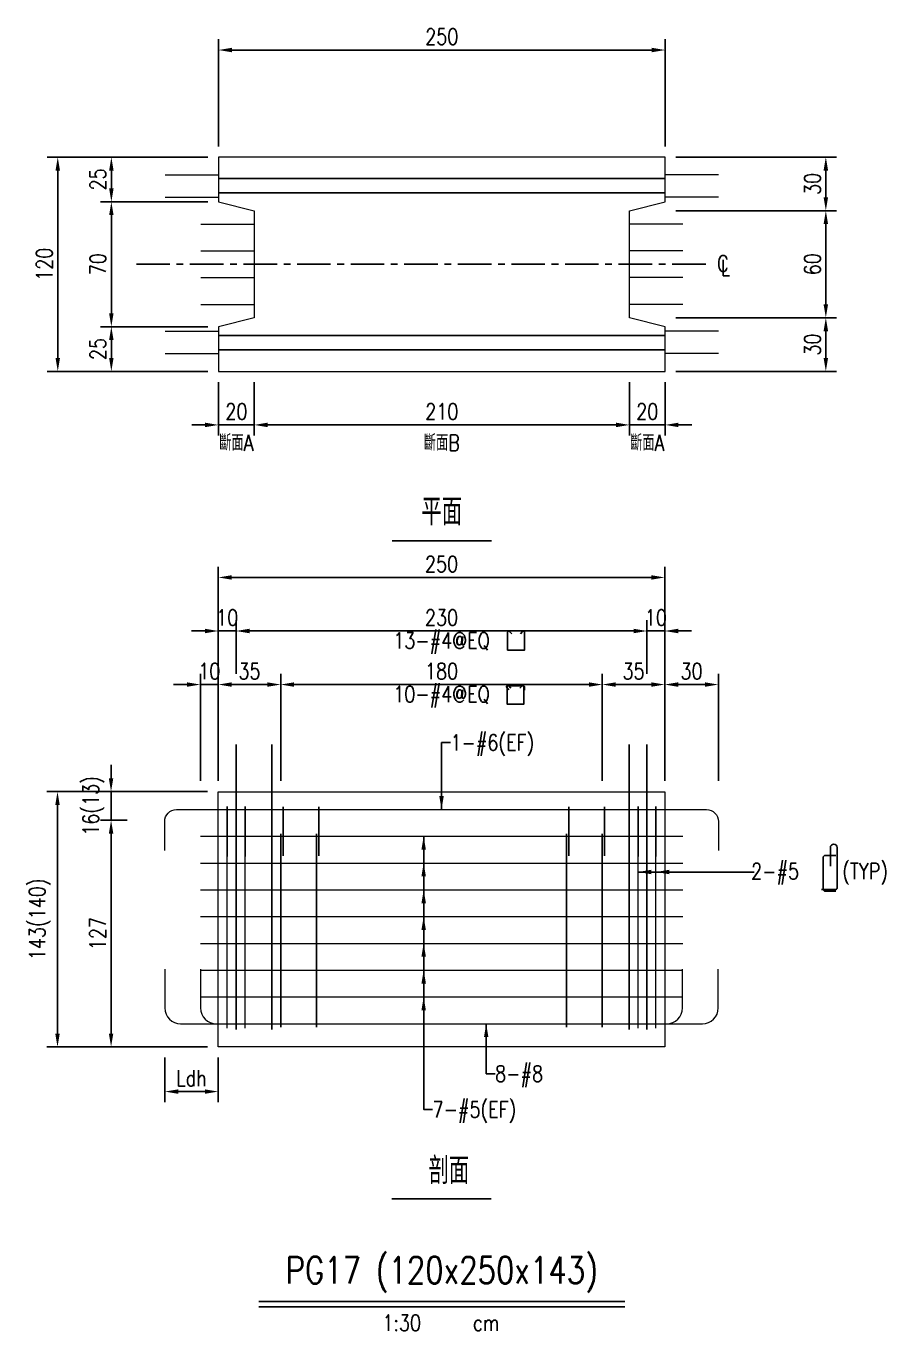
# Model space of a CAD drawing. Extents: x -4754 to 10419, y -19960 to 3841.
# Drawn here: x 2880 to 3361, y 1833 to 2564 of the extents above; entities that cross this region are included whole.
import ezdxf
from ezdxf.enums import TextEntityAlignment as Align

# ---------------------------------------------------------------- set-up
doc = ezdxf.new("R2010")
doc.units = 0
doc.header["$LTSCALE"] = 3
doc.linetypes.add('CENTER', pattern=[2, 1.25, -0.25, 0.25, -0.25])
doc.layers.get('0').update_dxf_attribs({"linetype": 'CONTINUOUS'})
doc.layers.add('HB_0', color=7, linetype='CONTINUOUS', transparency=0.5)
for name, color, linetype in [('HB_DIM', 1, 'CONTINUOUS'), ('HB_TXT_CTEXT', 2, 'CONTINUOUS'), ('鋼筋', 3, 'CONTINUOUS')]:
    doc.layers.add(name, color=color, linetype=linetype)
doc.styles.get("Standard").update_dxf_attribs({"font": 'ROMANS.shx', "width": 0.8, "bigfont": 'LCHINA.shx'})
doc.dimstyles.new('30', dxfattribs={"dimscale": 3, "dimtxt": 3, "dimasz": 2.5, "dimexe": 2, "dimexo": 2, "dimgap": 1, "dimtad": 1, "dimdsep": 46, "dimtxsty": 'Standard', "dimcen": 0, "dimclrd": 256, "dimclre": 256, "dimclrt": 2, "dimadec": 0, "dimazin": 0, "dimtfac": 1, "dimtix": 1, "dimtmove": 2, "dimatfit": 3, "dimfxl": 1, "dimtolj": 1, "dimtzin": 0, "dimarcsym": 0})

# ---------------------------------------------------------------- blocks, each defined once
blk = doc.blocks.new('beam_Topview')
at = {"layer": 'HB_TXT_CTEXT', "color": 4, "linetype": 'Continuous'}
blk.add_line((-27.76, 0), (27.76, 0), dxfattribs=at)
at = {"layer": 'HB_TXT_CTEXT', "color": 4, "linetype": 'Continuous', "width": 0.8}
blk.add_text('平面', height=15, rotation=360, dxfattribs=at).set_placement((0, 16.5), align=Align.MIDDLE)
blk = doc.blocks.new('beam_title')
at = {"layer": 'HB_TXT_CTEXT', "color": 3, "linetype": 'Continuous'}
blk.add_line((-102.52, 3), (102.52, 3), dxfattribs=at)
at = {"layer": 'HB_TXT_CTEXT', "color": 1, "linetype": 'Continuous'}
blk.add_line((-102.52, 0), (102.52, 0), dxfattribs=at)
at = {"color": 3, "linetype": 'Continuous', "width": 0.8}
blk.add_attdef('A', text='', height=15, dxfattribs=at).set_placement((0, 19.49), align=Align.MIDDLE)
at = {"color": 2, "linetype": 'Continuous', "width": 0.8}
for tag, p in [('1:30', (-22.44, -9)), ('CM', (24.84, -9))]:
    blk.add_attdef(tag, text='', height=9, dxfattribs=at).set_placement(p, align=Align.MIDDLE)
blk = doc.blocks.new('*D130')
at = {"layer": 'HB_DIM', "linetype": 'Continuous', "lineweight": -2}
for p, q in [((2987.72, 2496.95), (2987.72, 2556.95)), ((2995.22, 2550.95), (3230.22, 2550.95)), ((3237.72, 2496.95), (3237.72, 2556.95))]:
    blk.add_line(p, q, dxfattribs=at)
at = {"layer": 'HB_DIM'}
for points in [[(2995.22, 2552.2), (2995.22, 2549.7), (2987.72, 2550.95)], [(3230.22, 2549.7), (3230.22, 2552.2), (3237.72, 2550.95)]]:
    blk.add_solid(points, dxfattribs=at)
at = {"layer": 'HB_DIM', "color": 2, "linetype": 'Continuous', "insert": (3112.72, 2558.45), "char_height": 9, "attachment_point": 5, "rotation": 0}
blk.add_mtext('\\A1;250', dxfattribs=at)
blk = doc.blocks.new('*D131')
at = {"layer": 'HB_DIM', "linetype": 'Continuous', "lineweight": -2}
for p, q in [((2987.72, 2364.95), (2987.72, 2334.95)), ((3007.72, 2364.95), (3007.72, 2334.95)), ((2980.22, 2340.95), (2972.72, 2340.95)), ((2987.72, 2340.95), (3007.72, 2340.95)), ((3015.22, 2340.95), (3022.72, 2340.95))]:
    blk.add_line(p, q, dxfattribs=at)
at = {"layer": 'HB_DIM'}
for points in [[(2980.22, 2339.7), (2980.22, 2342.2), (2987.72, 2340.95)], [(3015.22, 2342.2), (3015.22, 2339.7), (3007.72, 2340.95)]]:
    blk.add_solid(points, dxfattribs=at)
at = {"layer": 'HB_DIM', "color": 2, "linetype": 'Continuous', "insert": (2997.72, 2348.45), "char_height": 9, "attachment_point": 5, "rotation": 0}
blk.add_mtext('\\A1;20', dxfattribs=at)
blk = doc.blocks.new('*D132')
at = {"layer": 'HB_DIM', "linetype": 'Continuous', "lineweight": -2}
for p, q in [((3007.72, 2364.95), (3007.72, 2334.95)), ((3217.72, 2364.95), (3217.72, 2334.95)), ((3015.22, 2340.95), (3210.22, 2340.95))]:
    blk.add_line(p, q, dxfattribs=at)
at = {"layer": 'HB_DIM'}
for points in [[(3015.22, 2342.2), (3015.22, 2339.7), (3007.72, 2340.95)], [(3210.22, 2339.7), (3210.22, 2342.2), (3217.72, 2340.95)]]:
    blk.add_solid(points, dxfattribs=at)
at = {"layer": 'HB_DIM', "color": 2, "linetype": 'Continuous', "insert": (3112.72, 2348.45), "char_height": 9, "attachment_point": 5, "rotation": 0}
blk.add_mtext('\\A1;210', dxfattribs=at)
blk = doc.blocks.new('*D133')
at = {"layer": 'HB_DIM', "linetype": 'Continuous', "lineweight": -2}
for p, q in [((3217.72, 2364.95), (3217.72, 2334.95)), ((3237.72, 2364.95), (3237.72, 2334.95)), ((3210.22, 2340.95), (3202.72, 2340.95)), ((3217.72, 2340.95), (3237.72, 2340.95)), ((3245.22, 2340.95), (3252.72, 2340.95))]:
    blk.add_line(p, q, dxfattribs=at)
at = {"layer": 'HB_DIM'}
for points in [[(3210.22, 2339.7), (3210.22, 2342.2), (3217.72, 2340.95)], [(3245.22, 2342.2), (3245.22, 2339.7), (3237.72, 2340.95)]]:
    blk.add_solid(points, dxfattribs=at)
at = {"layer": 'HB_DIM', "color": 2, "linetype": 'Continuous', "insert": (3227.72, 2348.45), "char_height": 9, "attachment_point": 5, "rotation": 0}
blk.add_mtext('\\A1;20', dxfattribs=at)
blk = doc.blocks.new('*D134')
at = {"layer": 'HB_DIM', "linetype": 'Continuous', "lineweight": -2}
for p, q in [((2981.72, 2490.95), (2891.72, 2490.95)), ((2897.72, 2483.45), (2897.72, 2378.45)), ((2981.72, 2370.95), (2891.72, 2370.95))]:
    blk.add_line(p, q, dxfattribs=at)
at = {"layer": 'HB_DIM'}
for points in [[(2898.97, 2483.45), (2896.47, 2483.45), (2897.72, 2490.95)], [(2896.47, 2378.45), (2898.97, 2378.45), (2897.72, 2370.95)]]:
    blk.add_solid(points, dxfattribs=at)
at = {"layer": 'HB_DIM', "color": 2, "linetype": 'Continuous', "insert": (2890.22, 2430.95), "char_height": 9, "attachment_point": 5, "rotation": 90}
blk.add_mtext('\\A1;120', dxfattribs=at)
blk = doc.blocks.new('*D135')
at = {"layer": 'HB_DIM', "linetype": 'Continuous', "lineweight": -2}
for p, q in [((2981.72, 2490.95), (2921.72, 2490.95)), ((2927.72, 2483.45), (2927.72, 2473.45)), ((2981.72, 2465.95), (2921.72, 2465.95))]:
    blk.add_line(p, q, dxfattribs=at)
at = {"layer": 'HB_DIM'}
for points in [[(2928.97, 2483.45), (2926.47, 2483.45), (2927.72, 2490.95)], [(2926.47, 2473.45), (2928.97, 2473.45), (2927.72, 2465.95)]]:
    blk.add_solid(points, dxfattribs=at)
at = {"layer": 'HB_DIM', "color": 2, "linetype": 'Continuous', "insert": (2920.22, 2478.45), "char_height": 9, "attachment_point": 5, "rotation": 90}
blk.add_mtext('\\A1;25', dxfattribs=at)
blk = doc.blocks.new('*D136')
at = {"layer": 'HB_DIM', "linetype": 'Continuous', "lineweight": -2}
for p, q in [((2981.72, 2465.95), (2921.72, 2465.95)), ((2927.72, 2458.45), (2927.72, 2403.45)), ((2981.72, 2395.95), (2921.72, 2395.95))]:
    blk.add_line(p, q, dxfattribs=at)
at = {"layer": 'HB_DIM'}
for points in [[(2928.97, 2458.45), (2926.47, 2458.45), (2927.72, 2465.95)], [(2926.47, 2403.45), (2928.97, 2403.45), (2927.72, 2395.95)]]:
    blk.add_solid(points, dxfattribs=at)
at = {"layer": 'HB_DIM', "color": 2, "linetype": 'Continuous', "insert": (2920.22, 2430.95), "char_height": 9, "attachment_point": 5, "rotation": 90}
blk.add_mtext('\\A1;70', dxfattribs=at)
blk = doc.blocks.new('*D137')
at = {"layer": 'HB_DIM', "linetype": 'Continuous', "lineweight": -2}
for p, q in [((2981.72, 2395.95), (2921.72, 2395.95)), ((2927.72, 2388.45), (2927.72, 2378.45)), ((2981.72, 2370.95), (2921.72, 2370.95))]:
    blk.add_line(p, q, dxfattribs=at)
at = {"layer": 'HB_DIM'}
for points in [[(2928.97, 2388.45), (2926.47, 2388.45), (2927.72, 2395.95)], [(2926.47, 2378.45), (2928.97, 2378.45), (2927.72, 2370.95)]]:
    blk.add_solid(points, dxfattribs=at)
at = {"layer": 'HB_DIM', "color": 2, "linetype": 'Continuous', "insert": (2920.22, 2383.45), "char_height": 9, "attachment_point": 5, "rotation": 90}
blk.add_mtext('\\A1;25', dxfattribs=at)
blk = doc.blocks.new('*D138')
at = {"layer": 'HB_DIM', "linetype": 'Continuous', "lineweight": -2}
for p, q in [((3243.72, 2490.95), (3333.72, 2490.95)), ((3327.72, 2483.45), (3327.72, 2468.45)), ((3243.72, 2460.95), (3333.72, 2460.95))]:
    blk.add_line(p, q, dxfattribs=at)
at = {"layer": 'HB_DIM'}
for points in [[(3328.97, 2483.45), (3326.47, 2483.45), (3327.72, 2490.95)], [(3326.47, 2468.45), (3328.97, 2468.45), (3327.72, 2460.95)]]:
    blk.add_solid(points, dxfattribs=at)
at = {"layer": 'HB_DIM', "color": 2, "linetype": 'Continuous', "insert": (3320.22, 2475.95), "char_height": 9, "attachment_point": 5, "rotation": 90}
blk.add_mtext('\\A1;30', dxfattribs=at)
blk = doc.blocks.new('*D139')
at = {"layer": 'HB_DIM', "linetype": 'Continuous', "lineweight": -2}
for p, q in [((3243.72, 2460.95), (3333.72, 2460.95)), ((3327.72, 2453.45), (3327.72, 2408.45)), ((3243.72, 2400.95), (3333.72, 2400.95))]:
    blk.add_line(p, q, dxfattribs=at)
at = {"layer": 'HB_DIM'}
for points in [[(3328.97, 2453.45), (3326.47, 2453.45), (3327.72, 2460.95)], [(3326.47, 2408.45), (3328.97, 2408.45), (3327.72, 2400.95)]]:
    blk.add_solid(points, dxfattribs=at)
at = {"layer": 'HB_DIM', "color": 2, "linetype": 'Continuous', "insert": (3320.22, 2430.95), "char_height": 9, "attachment_point": 5, "rotation": 90}
blk.add_mtext('\\A1;60', dxfattribs=at)
blk = doc.blocks.new('*D140')
at = {"layer": 'HB_DIM', "linetype": 'Continuous', "lineweight": -2}
for p, q in [((3243.72, 2400.95), (3333.72, 2400.95)), ((3327.72, 2393.45), (3327.72, 2378.45)), ((3243.72, 2370.95), (3333.72, 2370.95))]:
    blk.add_line(p, q, dxfattribs=at)
at = {"layer": 'HB_DIM'}
for points in [[(3328.97, 2393.45), (3326.47, 2393.45), (3327.72, 2400.95)], [(3326.47, 2378.45), (3328.97, 2378.45), (3327.72, 2370.95)]]:
    blk.add_solid(points, dxfattribs=at)
at = {"layer": 'HB_DIM', "color": 2, "linetype": 'Continuous', "insert": (3320.22, 2385.95), "char_height": 9, "attachment_point": 5, "rotation": 90}
blk.add_mtext('\\A1;30', dxfattribs=at)
blk = doc.blocks.new('cl')
at = {"layer": 'HB_TXT_CTEXT', "linetype": 'Continuous', "width": 0.8}
for s, p in [('C', (-0.18, 0.11)), ('L', (0.23, -0.56))]:
    blk.add_text(s, height=2.5, dxfattribs=at).set_placement(p, align=Align.MIDDLE)
blk = doc.blocks.new('beam_SectionSide')
at = {"layer": 'HB_TXT_CTEXT', "color": 4, "linetype": 'Continuous'}
blk.add_line((-27.76, 0), (27.76, 0), dxfattribs=at)
at = {"layer": 'HB_TXT_CTEXT', "color": 4, "linetype": 'Continuous', "width": 0.8}
blk.add_text(' 剖面', height=15, rotation=360, dxfattribs=at).set_placement((0, 16.5), align=Align.MIDDLE)
blk = doc.blocks.new('rebar_arrowD')
at = {"color": 1, "linetype": 'Continuous'}
blk.add_solid([(-1.25, -7.5), (0, 0), (1.25, -7.5)], dxfattribs=at)
blk = doc.blocks.new('*D356')
at = {"layer": 'HB_DIM', "linetype": 'Continuous', "lineweight": -2}
for p, q in [((2957.64, 1986.51), (2957.64, 1961.51)), ((2987.57, 1986.51), (2987.57, 1961.51)), ((2965.14, 1967.51), (2980.07, 1967.51))]:
    blk.add_line(p, q, dxfattribs=at)
at = {"layer": 'HB_DIM'}
for points in [[(2965.14, 1968.76), (2965.14, 1966.26), (2957.64, 1967.51)], [(2980.07, 1966.26), (2980.07, 1968.76), (2987.57, 1967.51)]]:
    blk.add_solid(points, dxfattribs=at)
at = {"layer": 'HB_DIM', "color": 2, "linetype": 'Continuous', "insert": (2972.6, 1975.01), "char_height": 9, "attachment_point": 5, "rotation": 0}
blk.add_mtext('\\A1;Ldh', dxfattribs=at)
blk = doc.blocks.new('rebar_arrowU')
at = {"color": 1, "linetype": 'Continuous'}
blk.add_solid([(-1.25, -7.5), (0, 0), (1.25, -7.5)], dxfattribs=at)
blk = doc.blocks.new('rebar_arrowL')
at = {"color": 1, "linetype": 'Continuous', "extrusion": (0, 0, -1)}
blk.add_solid([(-7.5, 1.25), (0, 0), (-7.5, -1.25)], dxfattribs=at)
blk = doc.blocks.new('rebar_2Tie_180_90')
at = {"layer": 'HB_TXT_CTEXT', "linetype": 'Continuous'}
for points in [[(46.52, -8.69), (46.52, 13.68, 1), (42.68, 13.68), (42.68, 3.28)], [(45.67, 9.28), (39.8, 9.28, 0.414214), (38.6, 8.08), (38.6, -9.57)], [(46.52, -8.69, -0.414214), (45.32, -9.89), (37.81, -9.89)], [(38.6, -9.57, 0.414214), (39.8, -10.77), (45.67, -10.77)]]:
    blk.add_lwpolyline(points, format="xyb", dxfattribs=at)
at = {"color": 2, "linetype": 'Continuous', "width": 0.8}
for tag, p in [('2-D16', (-1.67, 0.43)), ('(TYP)', (49.39, 0.45))]:
    blk.add_attdef(tag, text='', height=9, dxfattribs=at).set_placement(p, align=Align.MIDDLE_LEFT)
blk = doc.blocks.new('*D357')
at = {"layer": 'HB_DIM', "linetype": 'Continuous', "lineweight": -2}
for p, q in [((2987.57, 2141.51), (2987.57, 2261.51)), ((3237.57, 2141.51), (3237.57, 2261.51)), ((2995.07, 2255.51), (3230.07, 2255.51))]:
    blk.add_line(p, q, dxfattribs=at)
at = {"layer": 'HB_DIM'}
for points in [[(2995.07, 2256.76), (2995.07, 2254.26), (2987.57, 2255.51)], [(3230.07, 2254.26), (3230.07, 2256.76), (3237.57, 2255.51)]]:
    blk.add_solid(points, dxfattribs=at)
at = {"layer": 'HB_DIM', "color": 2, "linetype": 'Continuous', "insert": (3112.57, 2263.01), "char_height": 9, "attachment_point": 5, "rotation": 0}
blk.add_mtext('\\A1;250', dxfattribs=at)
blk = doc.blocks.new('*D358')
at = {"layer": 'HB_DIM', "linetype": 'Continuous', "lineweight": -2}
for p, q in [((2987.57, 2201.51), (2987.57, 2231.51)), ((2997.57, 2201.51), (2997.57, 2231.51)), ((2980.07, 2225.51), (2972.57, 2225.51)), ((2987.57, 2225.51), (2997.57, 2225.51)), ((3005.07, 2225.51), (3012.57, 2225.51))]:
    blk.add_line(p, q, dxfattribs=at)
at = {"layer": 'HB_DIM'}
for points in [[(2980.07, 2224.26), (2980.07, 2226.76), (2987.57, 2225.51)], [(3005.07, 2226.76), (3005.07, 2224.26), (2997.57, 2225.51)]]:
    blk.add_solid(points, dxfattribs=at)
at = {"layer": 'HB_DIM', "color": 2, "linetype": 'Continuous', "insert": (2992.57, 2233.01), "char_height": 9, "attachment_point": 5, "rotation": 0}
blk.add_mtext('\\A1;10', dxfattribs=at)
blk = doc.blocks.new('*D359')
at = {"layer": 'HB_DIM', "linetype": 'Continuous', "lineweight": -2}
for p, q in [((2997.57, 2201.51), (2997.57, 2231.51)), ((3227.57, 2201.51), (3227.57, 2231.51)), ((3005.07, 2225.51), (3220.07, 2225.51))]:
    blk.add_line(p, q, dxfattribs=at)
at = {"layer": 'HB_DIM'}
for points in [[(3005.07, 2226.76), (3005.07, 2224.26), (2997.57, 2225.51)], [(3220.07, 2224.26), (3220.07, 2226.76), (3227.57, 2225.51)]]:
    blk.add_solid(points, dxfattribs=at)
at = {"layer": 'HB_DIM', "color": 2, "linetype": 'Continuous', "insert": (3112.57, 2233.01), "char_height": 9, "attachment_point": 5, "rotation": 0}
blk.add_mtext('\\A1;230', dxfattribs=at)
blk = doc.blocks.new('*D360')
at = {"layer": 'HB_DIM', "linetype": 'Continuous', "lineweight": -2}
for p, q in [((3227.57, 2201.51), (3227.57, 2231.51)), ((3237.57, 2201.51), (3237.57, 2231.51)), ((3220.07, 2225.51), (3212.57, 2225.51)), ((3227.57, 2225.51), (3237.57, 2225.51)), ((3245.07, 2225.51), (3252.57, 2225.51))]:
    blk.add_line(p, q, dxfattribs=at)
at = {"layer": 'HB_DIM'}
for points in [[(3220.07, 2224.26), (3220.07, 2226.76), (3227.57, 2225.51)], [(3245.07, 2226.76), (3245.07, 2224.26), (3237.57, 2225.51)]]:
    blk.add_solid(points, dxfattribs=at)
at = {"layer": 'HB_DIM', "color": 2, "linetype": 'Continuous', "insert": (3232.57, 2233.01), "char_height": 9, "attachment_point": 5, "rotation": 0}
blk.add_mtext('\\A1;10', dxfattribs=at)
blk = doc.blocks.new('*D361')
at = {"layer": 'HB_DIM', "linetype": 'Continuous', "lineweight": -2}
for p, q in [((2977.57, 2141.51), (2977.57, 2201.51)), ((2987.57, 2141.51), (2987.57, 2201.51)), ((2970.07, 2195.51), (2962.57, 2195.51)), ((2977.57, 2195.51), (2987.57, 2195.51)), ((2995.07, 2195.51), (3002.57, 2195.51))]:
    blk.add_line(p, q, dxfattribs=at)
at = {"layer": 'HB_DIM'}
for points in [[(2970.07, 2194.26), (2970.07, 2196.76), (2977.57, 2195.51)], [(2995.07, 2196.76), (2995.07, 2194.26), (2987.57, 2195.51)]]:
    blk.add_solid(points, dxfattribs=at)
at = {"layer": 'HB_DIM', "color": 2, "linetype": 'Continuous', "insert": (2982.57, 2203.01), "char_height": 9, "attachment_point": 5, "rotation": 0}
blk.add_mtext('\\A1;10', dxfattribs=at)
blk = doc.blocks.new('*D362')
at = {"layer": 'HB_DIM', "linetype": 'Continuous', "lineweight": -2}
for p, q in [((2987.57, 2141.51), (2987.57, 2201.51)), ((3022.57, 2141.51), (3022.57, 2201.51)), ((2995.07, 2195.51), (3015.07, 2195.51))]:
    blk.add_line(p, q, dxfattribs=at)
at = {"layer": 'HB_DIM'}
for points in [[(2995.07, 2196.76), (2995.07, 2194.26), (2987.57, 2195.51)], [(3015.07, 2194.26), (3015.07, 2196.76), (3022.57, 2195.51)]]:
    blk.add_solid(points, dxfattribs=at)
at = {"layer": 'HB_DIM', "color": 2, "linetype": 'Continuous', "insert": (3005.07, 2203.01), "char_height": 9, "attachment_point": 5, "rotation": 0}
blk.add_mtext('\\A1;35', dxfattribs=at)
blk = doc.blocks.new('*D363')
at = {"layer": 'HB_DIM', "linetype": 'Continuous', "lineweight": -2}
for p, q in [((3022.57, 2141.51), (3022.57, 2201.51)), ((3202.57, 2141.51), (3202.57, 2201.51)), ((3030.07, 2195.51), (3195.07, 2195.51))]:
    blk.add_line(p, q, dxfattribs=at)
at = {"layer": 'HB_DIM'}
for points in [[(3030.07, 2196.76), (3030.07, 2194.26), (3022.57, 2195.51)], [(3195.07, 2194.26), (3195.07, 2196.76), (3202.57, 2195.51)]]:
    blk.add_solid(points, dxfattribs=at)
at = {"layer": 'HB_DIM', "color": 2, "linetype": 'Continuous', "insert": (3112.57, 2203.01), "char_height": 9, "attachment_point": 5, "rotation": 0}
blk.add_mtext('\\A1;180', dxfattribs=at)
blk = doc.blocks.new('*D364')
at = {"layer": 'HB_DIM', "linetype": 'Continuous', "lineweight": -2}
for p, q in [((3202.57, 2141.51), (3202.57, 2201.51)), ((3237.57, 2141.51), (3237.57, 2201.51)), ((3210.07, 2195.51), (3230.07, 2195.51))]:
    blk.add_line(p, q, dxfattribs=at)
at = {"layer": 'HB_DIM'}
for points in [[(3210.07, 2196.76), (3210.07, 2194.26), (3202.57, 2195.51)], [(3230.07, 2194.26), (3230.07, 2196.76), (3237.57, 2195.51)]]:
    blk.add_solid(points, dxfattribs=at)
at = {"layer": 'HB_DIM', "color": 2, "linetype": 'Continuous', "insert": (3220.07, 2203.01), "char_height": 9, "attachment_point": 5, "rotation": 0}
blk.add_mtext('\\A1;35', dxfattribs=at)
blk = doc.blocks.new('*D365')
at = {"layer": 'HB_DIM', "linetype": 'Continuous', "lineweight": -2}
for p, q in [((3237.57, 2141.51), (3237.57, 2201.51)), ((3267.57, 2141.51), (3267.57, 2201.51)), ((3245.07, 2195.51), (3260.07, 2195.51))]:
    blk.add_line(p, q, dxfattribs=at)
at = {"layer": 'HB_DIM'}
for points in [[(3245.07, 2196.76), (3245.07, 2194.26), (3237.57, 2195.51)], [(3260.07, 2194.26), (3260.07, 2196.76), (3267.57, 2195.51)]]:
    blk.add_solid(points, dxfattribs=at)
at = {"layer": 'HB_DIM', "color": 2, "linetype": 'Continuous', "insert": (3252.57, 2203.01), "char_height": 9, "attachment_point": 5, "rotation": 0}
blk.add_mtext('\\A1;30', dxfattribs=at)
blk = doc.blocks.new('*D366')
at = {"layer": 'HB_DIM', "linetype": 'Continuous', "lineweight": -2}
for p, q in [((2981.57, 2135.51), (2891.57, 2135.51)), ((2897.57, 2128.01), (2897.57, 2000.01)), ((2981.57, 1992.51), (2891.57, 1992.51))]:
    blk.add_line(p, q, dxfattribs=at)
at = {"layer": 'HB_DIM'}
for points in [[(2898.82, 2128.01), (2896.32, 2128.01), (2897.57, 2135.51)], [(2896.32, 2000.01), (2898.82, 2000.01), (2897.57, 1992.51)]]:
    blk.add_solid(points, dxfattribs=at)
at = {"layer": 'HB_DIM', "color": 2, "linetype": 'Continuous', "insert": (2887.72, 2064.01), "char_height": 9, "attachment_point": 5, "rotation": 90}
blk.add_mtext('\\A1;143(140)', dxfattribs=at)
blk = doc.blocks.new('*D367')
at = {"layer": 'HB_DIM', "linetype": 'Continuous', "lineweight": -2}
for p, q in [((2927.57, 2143.01), (2927.57, 2150.51)), ((2981.57, 2135.51), (2921.57, 2135.51)), ((2927.57, 2135.51), (2927.57, 2119.51)), ((2936.57, 2119.51), (2921.57, 2119.51)), ((2927.57, 2112.01), (2927.57, 2104.51))]:
    blk.add_line(p, q, dxfattribs=at)
at = {"layer": 'HB_DIM'}
for points in [[(2926.32, 2143.01), (2928.82, 2143.01), (2927.57, 2135.51)], [(2928.82, 2112.01), (2926.32, 2112.01), (2927.57, 2119.51)]]:
    blk.add_solid(points, dxfattribs=at)
at = {"layer": 'HB_DIM', "color": 2, "linetype": 'Continuous', "insert": (2917.72, 2127.51), "char_height": 9, "attachment_point": 5, "rotation": 90}
blk.add_mtext('\\A1;16(13)', dxfattribs=at)
blk = doc.blocks.new('*D368')
at = {"layer": 'HB_DIM', "linetype": 'Continuous', "lineweight": -2}
for p, q in [((2936.57, 2119.51), (2921.57, 2119.51)), ((2927.57, 2112.01), (2927.57, 2000.01)), ((2981.57, 1992.51), (2921.57, 1992.51))]:
    blk.add_line(p, q, dxfattribs=at)
at = {"layer": 'HB_DIM'}
for points in [[(2928.82, 2112.01), (2926.32, 2112.01), (2927.57, 2119.51)], [(2926.32, 2000.01), (2928.82, 2000.01), (2927.57, 1992.51)]]:
    blk.add_solid(points, dxfattribs=at)
at = {"layer": 'HB_DIM', "color": 2, "linetype": 'Continuous', "insert": (2920.07, 2056.01), "char_height": 9, "attachment_point": 5, "rotation": 90}
blk.add_mtext('\\A1;127', dxfattribs=at)
blk = doc.blocks.new('dim_rebar_HoopU')
at = {"linetype": 'Continuous'}
blk.add_lwpolyline([(44.17, 4.47), (45.41, 5.71, -0.668179), (46.47, 5.27), (46.47, -4.68), (37.02, -4.68), (37.02, 5.27, -0.668179), (38.09, 5.71), (39.33, 4.47)], format="xyb", dxfattribs=at)
at = {"linetype": 'Continuous', "width": 0.8}
blk.add_attdef('25-D13@EQ', text='', height=9, dxfattribs=at).set_placement((0, 0), align=Align.MIDDLE)
blk = doc.blocks.new('dim_rebar_HoopUwithTie')
at = {"linetype": 'Continuous'}
for points in [[(37.71, 3.13), (36.52, 4.32, -0.668179), (36.95, 5.34), (45.82, 5.34, -0.414214), (46.42, 4.74), (46.42, 2.79)], [(43.88, 4.04), (45.07, 5.23, -0.668179), (46.09, 4.81), (46.09, -4.89), (36.68, -4.89), (36.68, 4.81, -0.668179), (37.71, 5.23), (38.89, 4.04)]]:
    blk.add_lwpolyline(points, format="xyb", dxfattribs=at)
at = {"linetype": 'Continuous', "width": 0.8}
blk.add_attdef('22-D13@EQ', text='', height=9, dxfattribs=at).set_placement((0, 0), align=Align.MIDDLE)

msp = doc.modelspace()

# ---------------------------------------------------------------- linework, layer by layer
at = {"layer": 'HB_0', "lineweight": 5}
for p, q in [((3007.723, 2490.95, 140), (2987.723, 2490.95, 140)), ((2987.723, 2490.95, 140), (2987.723, 2478.95, 140)), ((3217.723, 2490.95, 140), (3007.723, 2490.95, 140)), ((3237.723, 2490.95, 140), (3217.723, 2490.95, 140)), ((3237.723, 2478.95, 140), (3237.723, 2490.95, 140)), ((3007.723, 2478.95, 140), (2987.723, 2478.95, 140)), ((2987.723, 2478.95, 140), (2987.723, 2470.95, 127)), ((2987.723, 2478.95, 140), (3007.723, 2478.95, 140)), ((3217.723, 2478.95, 140), (3007.723, 2478.95, 140)), ((3007.723, 2478.95, 140), (3217.723, 2478.95, 140)), ((3237.723, 2478.95, 140), (3217.723, 2478.95, 140)), ((3217.723, 2478.95, 140), (3237.723, 2478.95, 140)), ((3237.723, 2470.95, 127), (3237.723, 2478.95, 140)), ((3007.723, 2470.95, 127), (2987.723, 2470.95, 127)), ((2987.723, 2470.95, 127), (2987.723, 2465.95, 127)), ((2987.723, 2470.95, 127), (3007.723, 2470.95, 127)), ((3007.723, 2470.95, 127), (3217.723, 2470.95, 127)), ((3217.723, 2470.95, 127), (3007.723, 2470.95, 127)), ((3237.723, 2470.95, 127), (3217.723, 2470.95, 127)), ((3217.723, 2470.95, 127), (3237.723, 2470.95, 127)), ((3237.723, 2465.95, 127), (3237.723, 2470.95, 127)), ((2987.723, 2465.95, 127), (3007.723, 2460.95, 127)), ((3217.723, 2460.95, 127), (3237.723, 2465.95, 127)), ((3007.723, 2460.95, 127), (3007.723, 2400.95, 127)), ((3217.723, 2400.95, 127), (3217.723, 2460.95, 127)), ((3007.723, 2400.95, 127), (2987.723, 2395.95, 127)), ((3237.723, 2395.95, 127), (3217.723, 2400.95, 127)), ((2987.723, 2395.95, 127), (2987.723, 2390.95, 127)), ((2987.723, 2390.95, 127), (3007.723, 2390.95, 127)), ((3007.723, 2390.95, 127), (2987.723, 2390.95, 127)), ((2987.723, 2390.95, 127), (2987.723, 2382.95, 143)), ((3217.723, 2390.95, 127), (3007.723, 2390.95, 127)), ((3007.723, 2390.95, 127), (3217.723, 2390.95, 127)), ((3217.723, 2390.95, 127), (3237.723, 2390.95, 127)), ((3237.723, 2390.95, 127), (3217.723, 2390.95, 127)), ((3237.723, 2390.95, 127), (3237.723, 2395.95, 127)), ((3237.723, 2382.95, 143), (3237.723, 2390.95, 127)), ((2987.723, 2382.95, 143), (3007.723, 2382.95, 143)), ((3007.723, 2382.95, 143), (2987.723, 2382.95, 143)), ((2987.723, 2382.95, 143), (2987.723, 2370.95, 143)), ((3217.723, 2382.95, 143), (3007.723, 2382.95, 143)), ((3007.723, 2382.95, 143), (3217.723, 2382.95, 143)), ((3217.723, 2382.95, 143), (3237.723, 2382.95, 143)), ((3237.723, 2382.95, 143), (3217.723, 2382.95, 143)), ((3237.723, 2370.95, 143), (3237.723, 2382.95, 143)), ((2987.723, 2370.95, 143), (3007.723, 2370.95, 143)), ((3007.723, 2370.95, 143), (3217.723, 2370.95, 143)), ((3217.723, 2370.95, 143), (3237.723, 2370.95, 143)), ((2987.573, 2135.507), (3007.573, 2135.507)), ((2987.573, 2119.507, -8), (2987.573, 2135.507)), ((3007.573, 2135.507), (3217.573, 2135.507)), ((3217.573, 2135.507), (3237.573, 2135.507)), ((3237.573, 2135.507), (3237.573, 2119.507, -8)), ((2987.573, 1992.507, -108), (2987.573, 2132.507, -108)), ((3237.573, 2132.507, -108), (3237.573, 1992.507, -108)), ((2987.573, 1992.507, -13), (2987.573, 2119.507, -13)), ((3237.573, 2119.507, -13), (3237.573, 1992.507, -13)), ((3007.573, 1992.507, -108), (2987.573, 1992.507, -108)), ((3007.573, 1992.507, -18), (2987.573, 1992.507, -13)), ((3217.573, 1992.507, -108), (3007.573, 1992.507, -108)), ((3237.573, 1992.507, -108), (3217.573, 1992.507, -108)), ((3237.573, 1992.507, -13), (3217.573, 1992.507, -18))]:
    msp.add_line(p, q, dxfattribs=at)
at = {"layer": 'HB_0', "color": 1, "linetype": 'CENTER', "ltscale": 5}
msp.add_lwpolyline([(2941.723, 2430.95), (3260.723, 2430.95)], dxfattribs=at)
at = {"layer": 'HB_TXT_CTEXT', "color": 1, "linetype": 'Continuous'}
for points in [[(3112.573, 2125.507), (3112.573, 2133.007), (3112.573, 2163.007), (3117.573, 2163.007)], [(3102.573, 2110.507), (3102.573, 2020.507), (3102.573, 1957.507), (3107.573, 1957.507)], [(3222.573, 2090.507), (3232.573, 2090.507), (3287.573, 2090.507)], [(3137.573, 2005.507), (3137.573, 1992.507), (3137.573, 1977.507), (3142.573, 1977.507)]]:
    msp.add_lwpolyline(points, dxfattribs=at)
at = {"layer": '鋼筋', "lineweight": 5}
for p, q in [((2957.786, 2480.95, 13), (2987.723, 2480.95, 13)), ((3267.66, 2480.95, 21.89), (3237.723, 2480.95, 21.89)), ((2957.786, 2468.45, 13), (2987.723, 2468.45, 13)), ((3267.66, 2468.45, 21.89), (3237.723, 2468.45, 21.89)), ((2977.786, 2453.45, 13), (3007.723, 2453.45, 13)), ((3247.66, 2453.45, 21.89), (3217.723, 2453.45, 21.89)), ((2977.786, 2438.45, 13), (3007.723, 2438.45, 13)), ((3247.66, 2438.45, 21.89), (3217.723, 2438.45, 21.89)), ((2977.786, 2423.45, 13), (3007.723, 2423.45, 13)), ((3247.66, 2423.45, 21.89), (3217.723, 2423.45, 21.89)), ((2977.786, 2408.45, 13), (3007.723, 2408.45, 13)), ((3247.66, 2408.45, 21.89), (3217.723, 2408.45, 21.89)), ((2957.786, 2393.45, 13), (2987.723, 2393.45, 13)), ((3267.66, 2393.45, 21.89), (3237.723, 2393.45, 21.89)), ((2957.786, 2380.95, 13), (2987.723, 2380.95, 13)), ((3267.66, 2380.95, 21.89), (3237.723, 2380.95, 21.89)), ((2997.573, 2151.142, -81.055), (2997.573, 2158.762, -81.055)), ((2997.573, 2158.762, -87.405), (2997.573, 2005.507, -87.405)), ((2997.573, 2005.507, -8.595), (2997.573, 2158.762, -8.595)), ((2997.573, 2158.762, -14.945), (2997.573, 2151.142, -14.945)), ((3017.573, 2151.142, -81.055), (3017.573, 2158.762, -81.055)), ((3017.573, 2158.762, -87.405), (3017.573, 2005.507, -87.405)), ((3017.573, 2005.507, -8.595), (3017.573, 2158.762, -8.595)), ((3017.573, 2158.762, -14.945), (3017.573, 2151.142, -14.945)), ((3217.573, 2151.142, -81.055), (3217.573, 2158.762, -81.055)), ((3217.573, 2158.762, -87.405), (3217.573, 2005.507, -87.405)), ((3217.573, 2005.507, -8.595), (3217.573, 2158.762, -8.595)), ((3217.573, 2158.762, -14.945), (3217.573, 2151.142, -14.945)), ((3227.573, 2151.142, -81.055), (3227.573, 2158.762, -81.055)), ((3227.573, 2158.762, -87.405), (3227.573, 2005.507, -87.405)), ((3227.573, 2005.507, -8.595), (3227.573, 2158.762, -8.595)), ((3227.573, 2158.762, -14.945), (3227.573, 2151.142, -14.945)), ((2964.258, 2125.507, -98), (3260.888, 2125.507, -98)), ((2992.573, 2007.02, -102.13), (2992.573, 2123.282, -102.13)), ((2992.573, 2123.282, -94.18), (2992.573, 2099.27, -94.18)), ((3002.573, 2007.02, -102.13), (3002.573, 2123.282, -102.13)), ((3002.573, 2123.282, -94.18), (3002.573, 2099.27, -94.18)), ((3023.843, 2099.51, -94.83), (3023.843, 2123.922, -94.83)), ((3023.843, 2123.922, -101.18), (3023.843, 2099.51, -101.18)), ((3043.843, 2099.51, -94.83), (3043.843, 2123.922, -94.83)), ((3043.843, 2123.922, -101.18), (3043.843, 2099.51, -101.18)), ((3183.843, 2099.51, -94.83), (3183.843, 2123.922, -94.83)), ((3183.843, 2123.922, -101.18), (3183.843, 2099.51, -101.18)), ((3203.843, 2099.51, -94.83), (3203.843, 2123.922, -94.83)), ((3203.843, 2123.922, -101.18), (3203.843, 2099.51, -101.18)), ((3222.573, 2007.02, -102.13), (3222.573, 2123.282, -102.13)), ((3222.573, 2123.282, -94.18), (3222.573, 2099.27, -94.18)), ((3232.573, 2007.02, -102.13), (3232.573, 2123.282, -102.13)), ((3232.573, 2123.282, -94.18), (3232.573, 2099.27, -94.18)), ((2957.573, 2102.587, -98), (2957.573, 2118.822, -98)), ((3267.573, 2118.822, -98), (3267.573, 2102.587, -98)), ((2977.573, 2110.507, -98), (3247.573, 2110.507, -98)), ((3022.573, 2101.142, -93.555), (3022.573, 2108.762, -93.555)), ((3022.573, 2108.762, -99.905), (3022.573, 2006.777, -99.905)), ((3022.573, 2006.777, 3.905), (3022.573, 2108.762, 3.905)), ((3022.573, 2108.762, -2.445), (3022.573, 2101.142, -2.445)), ((3042.573, 2101.142, -93.555), (3042.573, 2108.762, -93.555)), ((3042.573, 2108.762, -99.905), (3042.573, 2006.777, -99.905)), ((3042.573, 2006.777, 3.905), (3042.573, 2108.762, 3.905)), ((3042.573, 2108.762, -2.445), (3042.573, 2101.142, -2.445)), ((3182.573, 2101.142, -93.555), (3182.573, 2108.762, -93.555)), ((3182.573, 2108.762, -99.905), (3182.573, 2006.777, -99.905)), ((3182.573, 2006.777, 3.905), (3182.573, 2108.762, 3.905)), ((3182.573, 2108.762, -2.445), (3182.573, 2101.142, -2.445)), ((3202.573, 2101.142, -93.555), (3202.573, 2108.762, -93.555)), ((3202.573, 2108.762, -99.905), (3202.573, 2006.777, -99.905)), ((3202.573, 2006.777, 3.905), (3202.573, 2108.762, 3.905)), ((3202.573, 2108.762, -2.445), (3202.573, 2101.142, -2.445)), ((2977.573, 2095.507, -98), (3247.573, 2095.507, -98)), ((2977.573, 2080.507, -98), (3247.573, 2080.507, -98)), ((2977.573, 2065.507, -98), (3247.573, 2065.507, -98)), ((2977.573, 2050.507, -98), (3247.573, 2050.507, -98)), ((2957.636, 2035.987, -98), (2957.636, 2014.397, -98)), ((2957.636, 2035.987, -85.5), (2957.636, 2014.397, -85.5)), ((2977.573, 2035.507, -98), (3247.573, 2035.507, -98)), ((2977.636, 2035.987, -70.5), (2977.636, 2014.397, -70.5)), ((2977.636, 2035.987, -55.5), (2977.636, 2014.397, -55.5)), ((3247.51, 2014.397, -70.5), (3247.51, 2035.987, -70.5)), ((3247.51, 2014.397, -55.5), (3247.51, 2035.987, -55.5)), ((3267.51, 2014.397, -98), (3267.51, 2035.987, -98)), ((3267.51, 2014.397, -85.5), (3267.51, 2035.987, -85.5)), ((2977.573, 2020.507, -98), (3247.573, 2020.507, -98)), ((2966.526, 2005.507, -98), (3258.62, 2005.507, -98)), ((2966.526, 2005.507, -85.5), (3258.62, 2005.507, -85.5)), ((2986.526, 2005.507, -70.5), (3238.62, 2005.507, -70.5)), ((2986.526, 2005.507, -55.5), (3238.62, 2005.507, -55.5)), ((2992.573, 2003.045, -88.615), (2992.573, 2003.045, -98.155)), ((3002.573, 2003.045, -88.615), (3002.573, 2003.045, -98.155)), ((3022.573, 2003.602, -96.73), (3022.573, 2003.602, 0.73)), ((3042.573, 2003.602, -96.73), (3042.573, 2003.602, 0.73)), ((3182.573, 2003.602, -96.73), (3182.573, 2003.602, 0.73)), ((3202.573, 2003.602, -96.73), (3202.573, 2003.602, 0.73)), ((3222.573, 2003.045, -88.615), (3222.573, 2003.045, -98.155)), ((3232.573, 2003.045, -88.615), (3232.573, 2003.045, -98.155)), ((2997.573, 2002.332, -84.23), (2997.573, 2002.332, -11.77)), ((3017.573, 2002.332, -84.23), (3017.573, 2002.332, -11.77)), ((3217.573, 2002.332, -84.23), (3217.573, 2002.332, -11.77)), ((3227.573, 2002.332, -84.23), (3227.573, 2002.332, -11.77))]:
    msp.add_line(p, q, dxfattribs=at)
at = {"layer": '鋼筋', "lineweight": 5, "extrusion": (-1, 2.44929e-16, 0)}
for centre, start, end in [((-2158.762, -84.23, -2997.573), 90, 270), ((-2158.762, -11.77, -2997.573), 90, 270), ((-2158.762, -84.23, -3017.573), 90, 270), ((-2158.762, -11.77, -3017.573), 90, 270), ((-2158.762, -84.23, -3217.573), 90, 270), ((-2158.762, -11.77, -3217.573), 90, 270), ((-2158.762, -84.23, -3227.573), 90, 270), ((-2158.762, -11.77, -3227.573), 90, 270), ((-2123.922, -98.005, -3023.843), 90, 270), ((-2123.922, -98.005, -3043.843), 90, 270), ((-2123.922, -98.005, -3183.843), 90, 270), ((-2123.922, -98.005, -3203.843), 90, 270), ((-2108.762, -96.73, -3022.573), 90, 270), ((-2108.762, 0.73, -3022.573), 90, 270), ((-2108.762, -96.73, -3042.573), 90, 270), ((-2108.762, 0.73, -3042.573), 90, 270), ((-2108.762, -96.73, -3182.573), 90, 270), ((-2108.762, 0.73, -3182.573), 90, 270), ((-2108.762, -96.73, -3202.573), 90, 270), ((-2108.762, 0.73, -3202.573), 90, 270), ((-2005.507, -84.23, -2997.573), 270, 0), ((-2005.507, -11.77, -2997.573), 0, 90), ((-2005.507, -84.23, -3017.573), 270, 0), ((-2005.507, -11.77, -3017.573), 0, 90), ((-2006.777, -96.73, -3022.573), 270, 0), ((-2006.777, 0.73, -3022.573), 0, 90), ((-2006.777, -96.73, -3042.573), 270, 0), ((-2006.777, 0.73, -3042.573), 0, 90), ((-2006.777, -96.73, -3182.573), 270, 0), ((-2006.777, 0.73, -3182.573), 0, 90), ((-2006.777, -96.73, -3202.573), 270, 0), ((-2006.777, 0.73, -3202.573), 0, 90), ((-2005.507, -84.23, -3217.573), 270, 0), ((-2005.507, -11.77, -3217.573), 0, 90), ((-2005.507, -84.23, -3227.573), 270, 0), ((-2005.507, -11.77, -3227.573), 0, 90)]:
    msp.add_arc(centre, 3.175, start, end, dxfattribs=at)
at = {"layer": '鋼筋', "lineweight": 5, "extrusion": (1, -2.44929e-16, 1.22465e-16)}
for centre, start, end in [((2123.282, -98.155, 2992.573), 270, 90), ((2123.282, -98.155, 3002.573), 270, 90), ((2123.282, -98.155, 3222.573), 270, 90), ((2123.282, -98.155, 3232.573), 270, 90), ((2007.02, -98.155, 2992.573), 180, 270), ((2007.02, -98.155, 3002.573), 180, 270), ((2007.02, -98.155, 3222.573), 180, 270), ((2007.02, -98.155, 3232.573), 180, 270)]:
    msp.add_arc(centre, 3.975, start, end, dxfattribs=at)
at = {"layer": '鋼筋', "lineweight": 5, "extrusion": (0, 0, -1)}
for centre, start, end in [((-2964.258, 2118.822, 98), 0, 90), ((-3260.888, 2118.822, 98), 90, 180)]:
    msp.add_arc(centre, 6.685, start, end, dxfattribs=at)
at = {"layer": '鋼筋', "lineweight": 5}
for centre, start, end in [((2966.526, 2014.397, -98), 180, 270), ((2966.526, 2014.397, -85.5), 180, 270), ((2986.526, 2014.397, -70.5), 180, 270), ((2986.526, 2014.397, -55.5), 180, 270), ((3238.62, 2014.397, -70.5), 270, 0), ((3238.62, 2014.397, -55.5), 270, 0), ((3258.62, 2014.397, -98), 270, 0), ((3258.62, 2014.397, -85.5), 270, 0)]:
    msp.add_arc(centre, 8.89, start, end, dxfattribs=at)

# ---------------------------------------------------------------- block references
at = {"layer": 'HB_0', "linetype": 'Continuous', "xscale": 3.6, "yscale": 3.6, "zscale": 3.6}
msp.add_blockref('cl', (3270.723, 2430.95, 143), dxfattribs=at)
at = {"layer": 'HB_TXT_CTEXT', "color": 0, "linetype": 'Continuous', "rotation": 360}
for name, p in [('beam_Topview', (3112.723, 2275.95)), ('beam_SectionSide', (3112.573, 1907.507))]:
    msp.add_blockref(name, p, dxfattribs=at)
at = {"layer": 'HB_TXT_CTEXT', "linetype": 'Continuous'}
for name, p, values in [('dim_rebar_HoopU', (3112.573, 2219.507, -108), {'25-D13@EQ': '13-#4@EQ'}), ('dim_rebar_HoopUwithTie', (3112.573, 2189.507, -108), {'22-D13@EQ': '10-#4@EQ'}), ('rebar_2Tie_180_90', (3287.573, 2090.507, -88.615), {'2-D16': '2-#5', '(TYP)': '(TYP)'})]:
    msp.add_blockref(name, p, dxfattribs=at).add_auto_attribs(values)
at = {"layer": 'HB_TXT_CTEXT', "linetype": 'Continuous', "rotation": 180}
msp.add_blockref('rebar_arrowD', (3112.573, 2125.507, -98), dxfattribs=at)
at = {"layer": 'HB_TXT_CTEXT', "linetype": 'Continuous'}
for name, p in [('rebar_arrowU', (3102.573, 2110.507, -98)), ('rebar_arrowU', (3102.573, 2095.507, -98)), ('rebar_arrowL', (3222.573, 2090.507, -88.615)), ('rebar_arrowL', (3232.573, 2090.507, -88.615)), ('rebar_arrowU', (3102.573, 2080.507, -98)), ('rebar_arrowU', (3102.573, 2065.507, -98)), ('rebar_arrowU', (3102.573, 2050.507, -98)), ('rebar_arrowU', (3102.573, 2035.507, -98)), ('rebar_arrowU', (3102.573, 2020.507, -98)), ('rebar_arrowU', (3137.573, 2005.507))]:
    msp.add_blockref(name, p, dxfattribs=at)
at = {"layer": 'HB_TXT_CTEXT', "color": 0, "linetype": 'Continuous', "rotation": 360}
msp.add_blockref('beam_title', (3112.723, 1846.95), dxfattribs=at).add_auto_attribs({'A': 'PG17 (120x250x143)', '1:30': '1:30', 'CM': 'cm'})

# ---------------------------------------------------------------- texts
at = {"layer": 'HB_TXT_CTEXT', "linetype": 'Continuous', "width": 0.8}
for s, p in [('斷面A', (2997.723, 2330.95)), ('斷面B', (3112.723, 2330.95)), ('斷面A', (3227.723, 2330.95))]:
    msp.add_text(s, height=9, dxfattribs=at).set_placement(p, align=Align.MIDDLE_CENTER)
for s, p in [('1-#6(EF)', (3117.573, 2163.007, -98)), ('8-#8', (3142.573, 1977.507)), ('7-#5(EF)', (3107.573, 1957.507, -98))]:
    msp.add_text(s, height=9, dxfattribs=at).set_placement(p, align=Align.MIDDLE_LEFT)

# ---------------------------------------------------------------- dimensions: what is measured, and where the dimension line sits
at = {"layer": 'HB_DIM', "linetype": 'Continuous'}
for base, p1, p2, angle, override, picture, middle in [((3237.723, 2550.95), (2987.723, 2490.95, 127), (3237.723, 2490.95, 127), 0, {"dimpost": '<>'}, '*D130', (3112.723, 2558.45)), ((2897.723, 2370.95), (2987.723, 2490.95, 127), (2987.723, 2370.95, 127), 90, {"dimtad": 4, "dimpost": '<>'}, '*D134', (2890.223, 2430.95)), ((2927.723, 2465.95), (2987.723, 2490.95, 127), (2987.723, 2465.95, 127), 90, {"dimtad": 4, "dimpost": '<>'}, '*D135', (2920.223, 2478.45)), ((3327.723, 2460.95), (3237.723, 2490.95, 127), (3237.723, 2460.95, 127), 90, {"dimtad": 4, "dimpost": '<>'}, '*D138', (3320.223, 2475.95)), ((2927.723, 2395.95), (2987.723, 2465.95, 127), (2987.723, 2395.95, 127), 90, {"dimtad": 4, "dimpost": '<>'}, '*D136', (2920.223, 2430.95)), ((3327.723, 2400.95), (3237.723, 2460.95, 127), (3237.723, 2400.95, 127), 90, {"dimtad": 4, "dimpost": '<>'}, '*D139', (3320.223, 2430.95)), ((3327.723, 2370.95), (3237.723, 2400.95, 127), (3237.723, 2370.95, 127), 90, {"dimtad": 4, "dimpost": '<>'}, '*D140', (3320.223, 2385.95)), ((2927.723, 2370.95), (2987.723, 2395.95, 127), (2987.723, 2370.95, 127), 90, {"dimtad": 4, "dimpost": '<>'}, '*D137', (2920.223, 2383.45)), ((3007.723, 2340.95), (2987.723, 2370.95, 127), (3007.723, 2370.95, 127), 0, {"dimpost": '<>'}, '*D131', (2997.723, 2348.45)), ((3217.723, 2340.95), (3007.723, 2370.95, 127), (3217.723, 2370.95, 127), 0, {"dimpost": '<>'}, '*D132', (3112.723, 2348.45)), ((3237.723, 2340.95), (3217.723, 2370.95, 127), (3237.723, 2370.95, 127), 0, {"dimpost": '<>'}, '*D133', (3227.723, 2348.45)), ((3237.573, 2255.507), (2987.573, 2135.507, -108), (3237.573, 2135.507, -108), 0, {"dimpost": '<>'}, '*D357', (3112.573, 2263.007)), ((2997.573, 2225.507), (2987.573, 2195.507, -108), (2997.573, 2195.507, -108), 0, {"dimpost": '<>'}, '*D358', (2992.573, 2233.007)), ((3227.573, 2225.507), (2997.573, 2195.507, -108), (3227.573, 2195.507, -108), 0, {"dimpost": '<>'}, '*D359', (3112.573, 2233.007)), ((3237.573, 2225.507), (3227.573, 2195.507, -108), (3237.573, 2195.507, -108), 0, {"dimpost": '<>'}, '*D360', (3232.573, 2233.007)), ((2987.573, 2195.507), (2977.573, 2135.507, -108), (2987.573, 2135.507, -108), 0, {"dimpost": '<>'}, '*D361', (2982.573, 2203.007)), ((3022.573, 2195.507), (2987.573, 2135.507, -108), (3022.573, 2135.507, -108), 0, {"dimpost": '<>'}, '*D362', (3005.073, 2203.007)), ((3202.573, 2195.507), (3022.573, 2135.507, -108), (3202.573, 2135.507, -108), 0, {"dimpost": '<>'}, '*D363', (3112.573, 2203.007)), ((3237.573, 2195.507), (3202.573, 2135.507, -108), (3237.573, 2135.507, -108), 0, {"dimpost": '<>'}, '*D364', (3220.073, 2203.007)), ((3267.573, 2195.507), (3237.573, 2135.507, -108), (3267.573, 2135.507, -108), 0, {"dimpost": '<>'}, '*D365', (3252.573, 2203.007)), ((2927.573, 1992.507), (2942.573, 2119.507, -108), (2987.573, 1992.507, -108), 90, {"dimtad": 4, "dimpost": '<>'}, '*D368', (2920.073, 2056.007))]:
    dim = msp.add_linear_dim(base=base, p1=p1, p2=p2, angle=angle, dimstyle='30', override=override, dxfattribs=at)
    dim.commit()
    dim.dimension.update_dxf_attribs({"geometry": picture, "text_midpoint": middle})
for base, p1, p2, angle, text, override, picture, middle in [((2927.573, 2119.507), (2987.573, 2135.507, -108), (2942.573, 2119.507, -108), 90, '<>(13)', {"dimtad": 4, "dimpost": '<>'}, '*D367', (2917.716, 2127.507)), ((2897.573, 1992.507), (2987.573, 2135.507, -108), (2987.573, 1992.507, -108), 90, '<>(140)', {"dimtad": 4, "dimpost": '<>'}, '*D366', (2887.716, 2064.007)), ((2987.573, 1967.507), (2957.636, 1992.507, -98), (2987.573, 1992.507, -108), 0, 'Ldh', {"dimpost": '<>'}, '*D356', (2972.605, 1975.007))]:
    dim = msp.add_linear_dim(base=base, p1=p1, p2=p2, angle=angle, text=text, dimstyle='30', override=override, dxfattribs=at)
    dim.commit()
    dim.dimension.update_dxf_attribs({"geometry": picture, "text_midpoint": middle})

doc.saveas('drawing.dxf')
